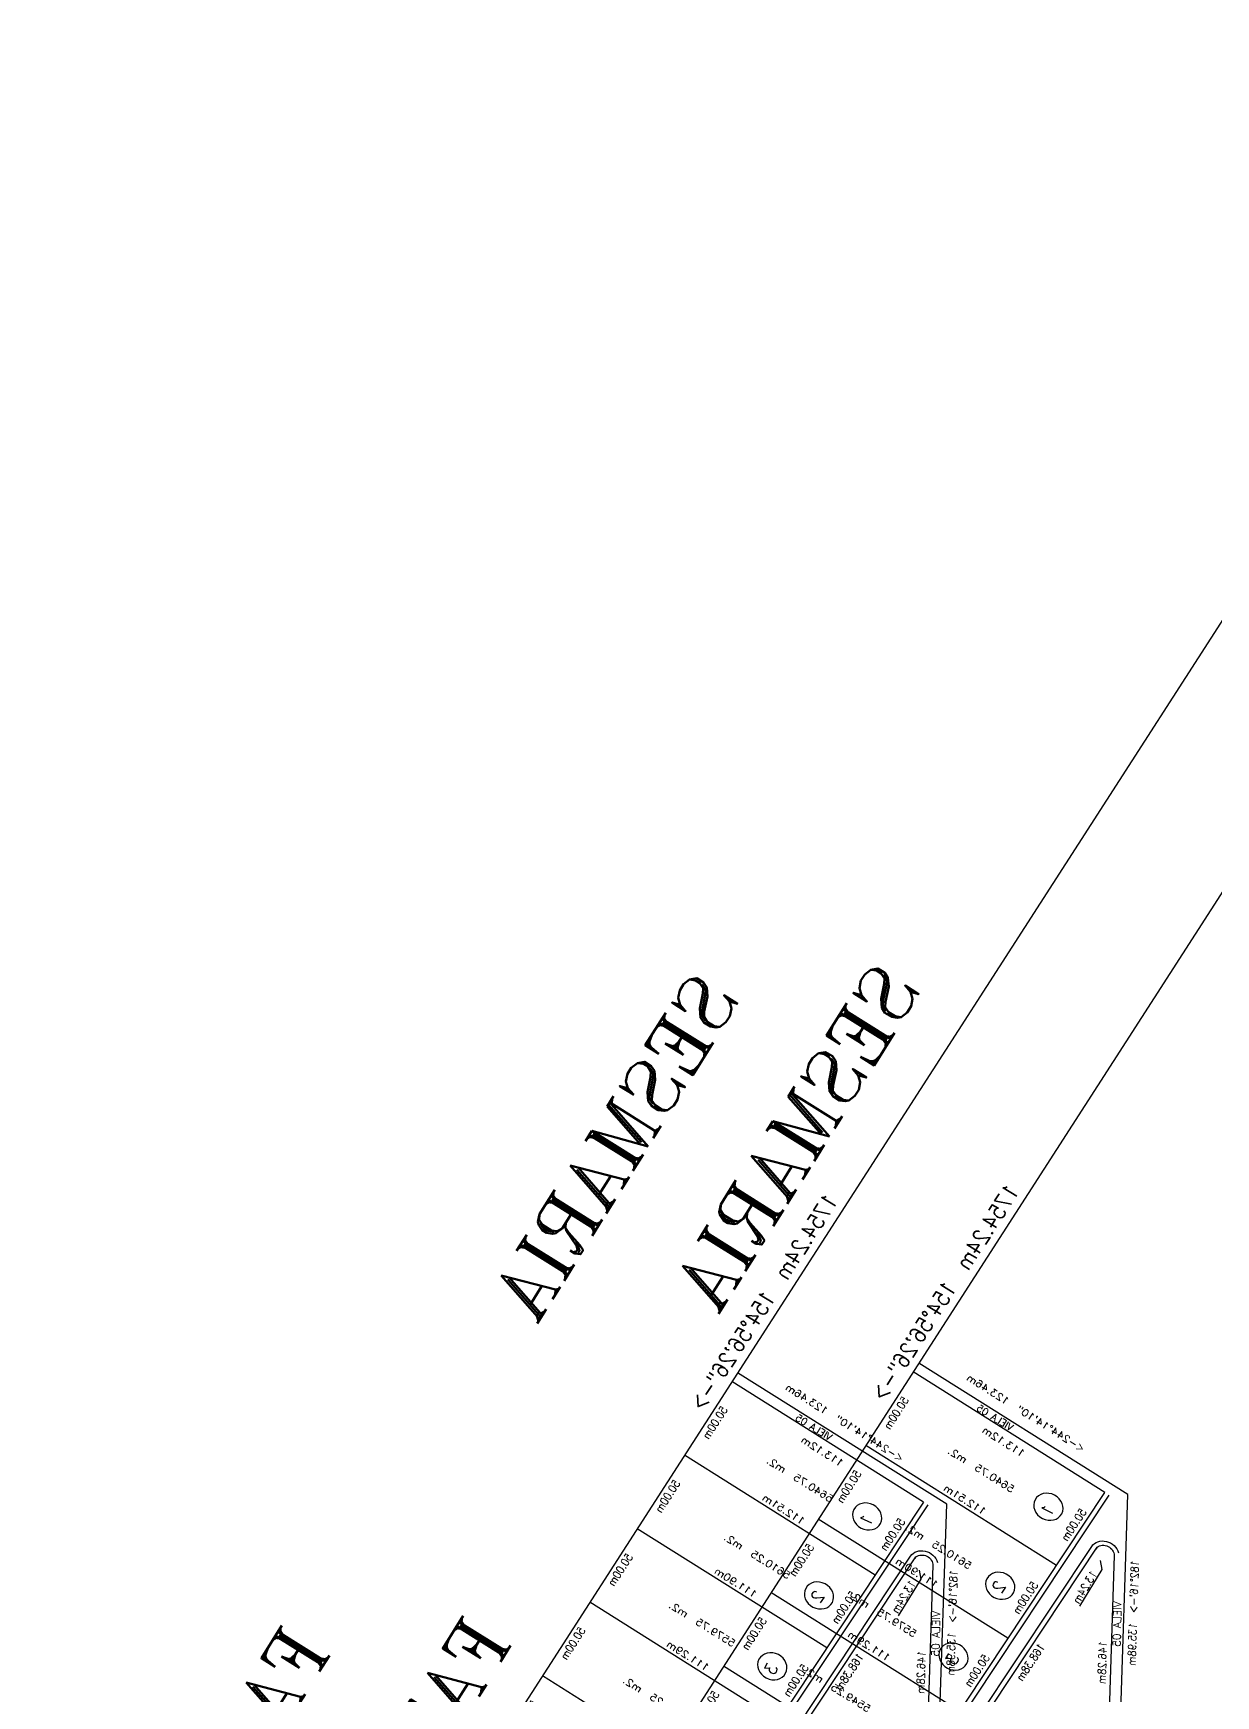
# Model space of a CAD drawing. Extents: x -23785941 to 8798891, y -8418521 to 21897894.
# Drawn here: x 2872539 to 3035251, y 4575804 to 4804514 of the extents above; entities that cross this region are included whole.
import ezdxf
from ezdxf.enums import TextEntityAlignment as Align

# ---------------------------------------------------------------- set-up
doc = ezdxf.new("R2010")
doc.units = 0
doc.header["$MEASUREMENT"] = 0
doc.header["$PDMODE"] = 34
doc.header["$PDSIZE"] = 1
doc.layers.get('0').update_dxf_attribs({"linetype": 'CONTINUOUS'})
for name, color, linetype in [('CALCADA', 3, 'CONTINUOUS'), ('REG60_100', 2, 'CONTINUOUS'), ('RUA', 1, 'CONTINUOUS'), ('TER_POLI', 5, 'CONTINUOUS'), ('VIEWPORT', 7, 'CONTINUOUS')]:
    doc.layers.add(name, color=color, linetype=linetype)
doc.styles.add('1_5MM', font='romans.shx', dxfattribs={"height": 6})
doc.styles.add('1MM', font='romans.shx', dxfattribs={"height": 4})
doc.styles.add('2MM', font='romans.shx', dxfattribs={"height": 8})
doc.styles.add('7MM', font='romans.shx', dxfattribs={"height": 28})

# ---------------------------------------------------------------- blocks, each defined once
blk = doc.blocks.new('A$C3D774E76')
for p, q in [((-22626.71, -2057.24), (-22636.86, -1946.99)), ((-22726.29, -2066.41), (-22736.55, -1954.93)), ((-22676.5, -2061.83), (-22686.71, -1950.96)), ((-22830.91, -2086.3), (-22842.22, -1963.42)), ((-22825.87, -2075.58), (-22836.24, -1962.87)), ((-22776.08, -2070.99), (-22786.4, -1958.9)), ((-22825.88, -2075.5), (-22278.18, -2025.16)), ((-22573.78, -2064.4), (-22796.08, -2084.86)), ((-22705.63, -2138.88), (-22830.91, -2086.3)), ((-22796.08, -2084.86), (-22794.81, -2084.75)), ((-22796.08, -2084.86), (-22794.81, -2084.75)), ((-22786.12, -2092.24), (-22790.36, -2089.43)), ((-22761.58, -2090.83), (-22786.12, -2092.24)), ((-22796.39, -2094.28), (-22605.57, -2174.38)), ((-22796.39, -2094.28), (-22796.29, -2094.32)), ((-22796.39, -2094.28), (-22796.29, -2094.32))]:
    blk.add_line(p, q)
for centre in [(-22702.59, -2046.53), (-22803.7, -2053.93), (-22750.89, -2050.86)]:
    blk.add_circle(centre, 7.5)
for centre, radius, start, end in [((-22794.27, -2089.63), 5.1, 110.70694, 246.78569), ((-22794.33, -2089.73), 4.99, 245.61235, 247.22869)]:
    blk.add_arc(centre, radius, start, end)
blk.add_point((-22825.88, -2075.5))
at = {"layer": 'CALCADA'}
for p, q in [((-22825.65, -2077.99), (-22277.95, -2027.65)), ((-22679, -2071.59), (-22795.02, -2082.27))]:
    blk.add_line(p, q, dxfattribs=at)
blk.add_arc((-22794.33, -2089.73), 7.49, 95.25925, 231.53367, dxfattribs=at)
at = {"layer": 'TER_POLI'}
blk.add_line((-23758.9, -2036.37), (-22256.08, -1916.65), dxfattribs=at)
at = {"layer": 'VIEWPORT'}
for p in [(-22794.81, -2084.75), (-22796.39, -2094.28)]:
    blk.add_point(p, dxfattribs=at)
at = {"attachment_point": 1}
for s, insert, char_height, width, rotation, style in [('\\Fromant.shx;SESMARIA          FAZENDINHA.', (-23035.93, -1850.47), 28, 2440.857, 3.92088, '7MM'), ('2', (-22753.28, -2047.72), 6, 11.198, 6.58516, '1_5MM'), ('3', (-22704.29, -2043.72), 6, 7.465, 2.85322, '1_5MM'), ('1', (-22804.58, -2051.21), 6, 1.625, 358.54579, '1_5MM')]:
    blk.add_mtext(s, dxfattribs=dict(at, insert=insert, char_height=char_height, width=width, rotation=rotation, style=style))
at = {"color": 1, "char_height": 4, "width": 603.212, "attachment_point": 1, "style": '1MM'}
for insert, rotation in [((-22835.9, -2019.98), 94.70433), ((-22773.05, -2104.56), 336.50484)]:
    blk.add_mtext('VIELA 05', dxfattribs=dict(at, insert=insert, rotation=rotation))
at = {"layer": 'REG60_100', "style": '1MM'}
for s, rotation, p in [('50.00m', 4.5548, (-22611.62, -1948.99)), ('50.00m', 4.5548, (-22711.31, -1956.93)), ('50.00m', 4.5548, (-22661.47, -1952.96)), ('50.00m', 4.5548, (-22811.01, -1964.87)), ('50.00m', 4.5548, (-22761.16, -1960.9)), ('111.90m', 95.25925, (-22735.4, -2011.03)), ('111.29m', 95.25925, (-22685.59, -2006.76)), ('113.12m', 95.25925, (-22824.83, -2019.06)), ('112.51m', 95.25925, (-22785.22, -2015.31)), ('50.00m', 5.25925, (-22751.55, -2064.72)), ('50.00m', 5.25925, (-22701.76, -2060.13)), ('50.00m', 5.16758, (-22801.33, -2069.26)), ('168.38m', 5.25925, (-22720.25, -2081.92)), ('13.24m', 3.3275, (-22772.7, -2088.62)), ('146.28m', 337.22869, (-22738.82, -2113.75))]:
    blk.add_text(s, height=4, rotation=rotation, dxfattribs=at).set_placement(p, align=Align.MIDDLE)
for s, p in [('5579.75  m2.', (-22702.2, -2005.53)), ('5549.25  m2.', (-22651.97, -2002.54)), ('5640.75  m2.', (-22801.41, -2015.42)), (' 5610.25  m2.', (-22751.11, -2015.58))]:
    blk.add_text(s, height=4, rotation=95.00355, dxfattribs=at).set_placement(p, align=Align.BOTTOM_CENTER)
at = {"layer": 'RUA'}
for s, height, rotation, style, p in [('1754.24m  154%%d56\'26"->', 8, 4.5548, '2MM', (-22885.18, -1958.75)), ('<-244%%d14\'10"  123.46m', 4, 95.25917, '1MM', (-22845.23, -2022.26)), ("182%%d16'->  135.98m", 4, 337.22861, '1MM', (-22772.13, -2116.05))]:
    blk.add_text(s, height=height, rotation=rotation, dxfattribs=dict(at, style=style)).set_placement(p, align=Align.MIDDLE)

msp = doc.modelspace()

# ---------------------------------------------------------------- block references
at = {"linetype": 'Continuous', "xscale": 240.4782668173248, "yscale": -275.6364145158877, "zscale": 240.4782668173248, "rotation": 242.429606072689}
for p in [(-27732, 2762), (-52668, 1427)]:
    msp.add_blockref('A$C3D774E76', p, dxfattribs=at)

doc.saveas('drawing.dxf')
